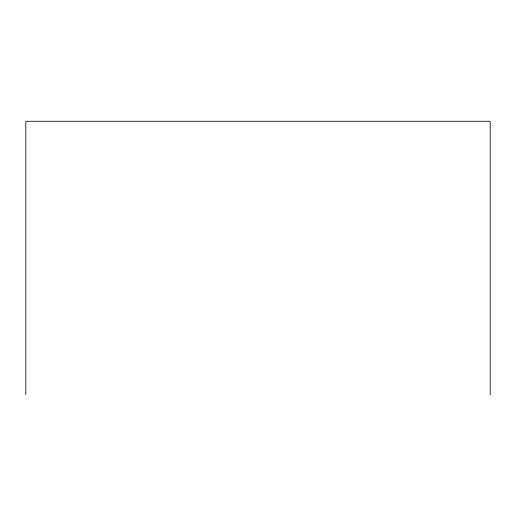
<?xml version="1.0" encoding="UTF-8"?>
<svg xmlns="http://www.w3.org/2000/svg" width="516" height="516" viewBox="0 0 516 516"><rect width="100%" height="100%" fill="white"/><g stroke="black" fill="none" stroke-linecap="round" stroke-linejoin="round"><path stroke-width="0.77" d="M490.2 394.74L490.2 121.26L25.8 121.26L25.8 394.74"/></g></svg>
